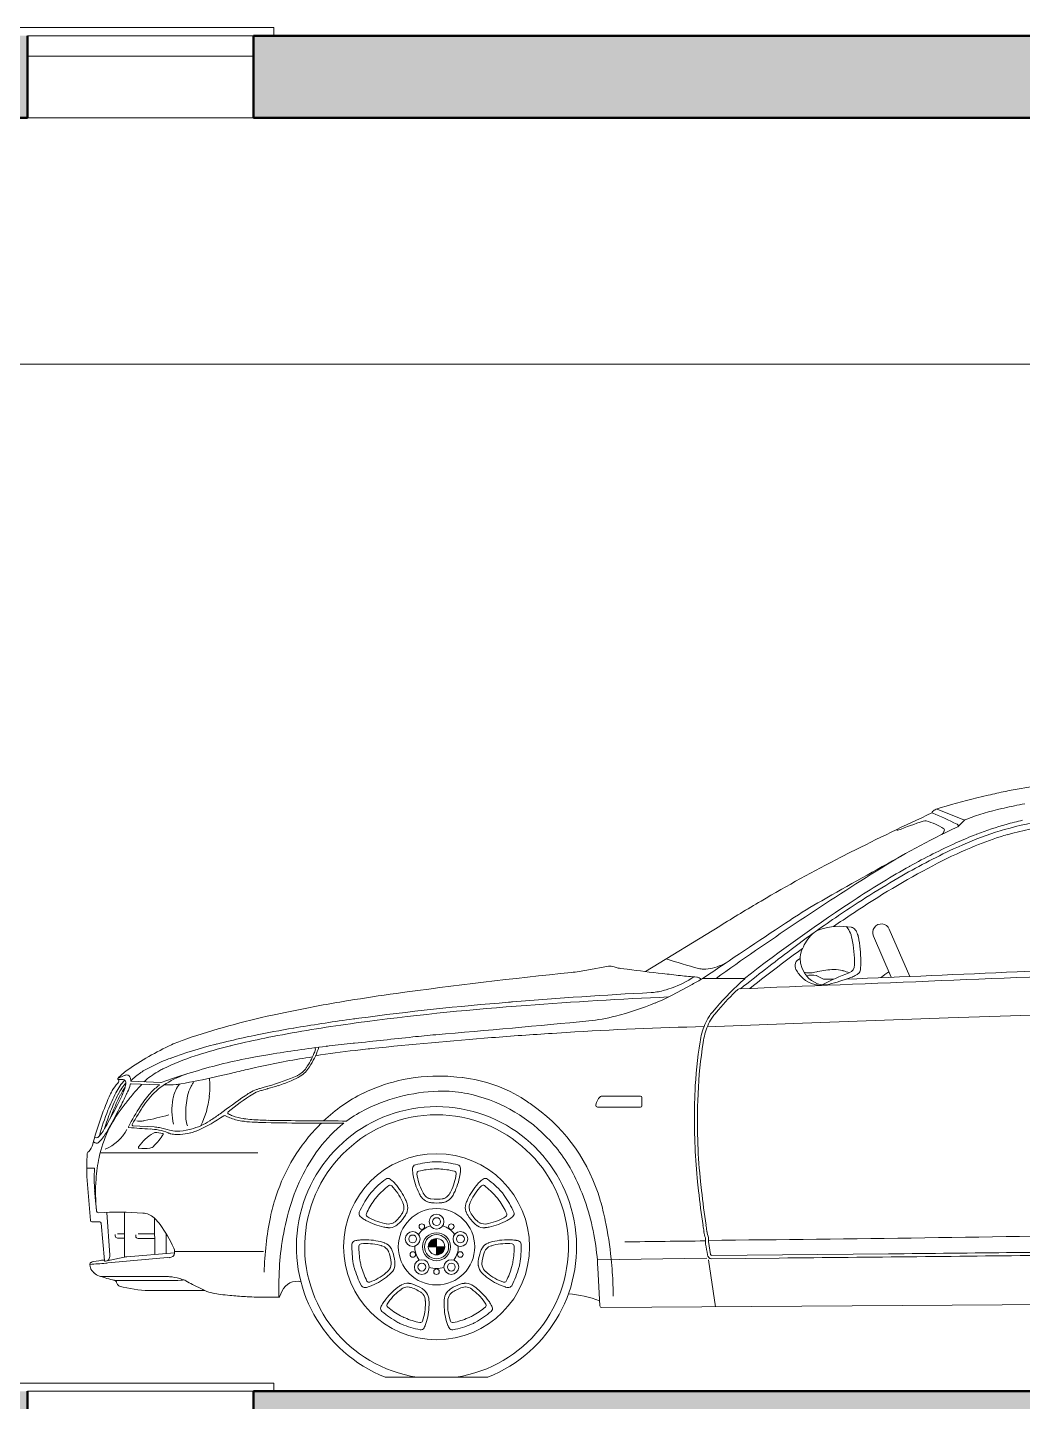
# Model space of a CAD drawing. Header units: millimetres. Extents: x 1135 to 1350, y 205 to 283.
# Drawn here: x 1211.404 to 1213.827, y 213.575 to 216.92 of the extents above; entities that cross this region are included whole.
import ezdxf

# ---------------------------------------------------------------- set-up
doc = ezdxf.new("R2010")
doc.units = ezdxf.units.MM
doc.header["$LTSCALE"] = 10
for name, color, linetype, lineweight in [('CARROS', 252, 'Continuous', 13), ('HACHT', 90, 'Continuous', 9), ('PAREDES 2', 50, 'Continuous', 50), ('pn 02', 16, 'Continuous', 20)]:
    doc.layers.add(name, color=color, linetype=linetype, lineweight=lineweight)

# ---------------------------------------------------------------- blocks, each defined once
blk = doc.blocks.new('A$C22F757E9')
at = {"layer": 'CARROS'}
h = blk.add_hatch(color=256, dxfattribs=at)
edge = h.paths.add_edge_path()
edge.add_line((-115.9632, 1228.8035), (-115.945, 1228.8035))
edge.add_line((-115.945, 1228.8035), (-115.945, 1228.8217))
edge.add_ellipse((-115.945, 1228.8035), major_axis=(-0.0129, 0.0129), ratio=1, start_angle=-45, end_angle=45)
edge = h.paths.add_edge_path()
edge.add_line((-115.9267, 1228.8035), (-115.945, 1228.8035))
edge.add_line((-115.945, 1228.8035), (-115.945, 1228.7852))
edge.add_ellipse((-115.945, 1228.8035), major_axis=(0.0129, 0.0129), ratio=1, start_angle=225, end_angle=315)
for p, q in [((-114.6015, 1229.9028), (-114.6293, 1229.8961)), ((-114.7386, 1229.8601), (-114.7386, 1229.8596)), ((-114.7372, 1229.8629), (-114.7376, 1229.8625)), ((-114.7263, 1229.8691), (-114.6596, 1229.8416)), ((-114.563, 1229.8715), (-114.5684, 1229.8702)), ((-114.676, 1229.8256), (-114.6794, 1229.8242)), ((-114.6741, 1229.8279), (-114.6738, 1229.8269)), ((-114.6625, 1229.839), (-114.6736, 1229.8272)), ((-114.7102, 1229.8125), (-114.7096, 1229.8135)), ((-114.6291, 1229.8078), (-114.6301, 1229.8075)), ((-114.9368, 1229.7638), (-114.9606, 1229.7517)), ((-114.6743, 1229.7773), (-114.6777, 1229.7757)), ((-114.6422, 1229.7757), (-114.6442, 1229.7748)), ((-114.7925, 1229.7299), (-114.7934, 1229.7294)), ((-114.9658, 1229.6099), (-114.967, 1229.6091)), ((-114.93, 1229.6159), (-114.9316, 1229.6148)), ((-115.2553, 1229.5843), (-115.436, 1229.4733)), ((-114.9437, 1229.5785), (-114.9471, 1229.5829)), ((-114.8377, 1229.4598), (-114.8809, 1229.5596)), ((-114.8426, 1229.5767), (-114.7927, 1229.4617)), ((-115.054, 1229.529), (-115.0567, 1229.5225)), ((-115.2515, 1229.4893), (-115.2391, 1229.4954)), ((-115.058, 1229.4916), (-115.058, 1229.4914)), ((-115.5791, 1229.4765), (-115.5264, 1229.4862)), ((-115.4968, 1229.4811), (-115.4805, 1229.479)), ((-115.3034, 1229.4565), (-115.3011, 1229.4544)), ((-115.2971, 1229.4568), (-115.2281, 1229.4568)), ((-115.2281, 1229.4568), (-115.1952, 1229.4568)), ((-115.1952, 1229.4568), (-115.1951, 1229.4568)), ((-115.0696, 1229.4781), (-115.0697, 1229.4783)), ((-115.0187, 1229.473), (-115.0238, 1229.4718)), ((-115.0187, 1229.4633), (-115.0024, 1229.4551)), ((-114.9547, 1229.4754), (-114.956, 1229.4757)), ((-114.9256, 1229.4637), (-114.9241, 1229.4645)), ((-114.9178, 1229.4688), (-114.9179, 1229.4687)), ((-114.913, 1229.4773), (-114.9129, 1229.4778)), ((-115.3715, 1229.4338), (-115.3816, 1229.4303)), ((-115.3223, 1229.4423), (-115.373, 1229.4154)), ((-115.0004, 1229.4546), (-114.9779, 1229.4546)), ((-116.1645, 1229.4018), (-116.1589, 1229.4027)), ((-113.8037, 1229.3907), (-114.6992, 1229.3606)), ((-116.3136, 1229.3741), (-116.2934, 1229.3782)), ((-116.1339, 1229.3598), (-116.1405, 1229.3589)), ((-115.2642, 1229.3854), (-115.2733, 1229.3746)), ((-115.2584, 1229.3803), (-115.2675, 1229.3695)), ((-116.2851, 1229.337), (-116.2929, 1229.3357)), ((-116.1133, 1229.3519), (-116.1357, 1229.349)), ((-115.6291, 1229.3251), (-115.6633, 1229.3229)), ((-115.2987, 1229.3238), (-115.2989, 1229.3231)), ((-115.2913, 1229.3218), (-115.2915, 1229.3211)), ((-115.2856, 1229.339), (-115.0536, 1229.3479)), ((-116.4798, 1229.2971), (-116.4844, 1229.2959)), ((-116.4199, 1229.299), (-116.4411, 1229.294)), ((-116.2402, 1229.2851), (-116.2402, 1229.2882)), ((-116.5937, 1229.2622), (-116.598, 1229.2606)), ((-116.5271, 1229.2699), (-116.5324, 1229.2682)), ((-116.351, 1229.2716), (-116.3857, 1229.2656)), ((-116.1114, 1229.285), (-116.1433, 1229.2815)), ((-116.6958, 1229.221), (-116.6959, 1229.2211)), ((-116.6651, 1229.2273), (-116.6657, 1229.2269)), ((-116.6213, 1229.2311), (-116.6238, 1229.2296)), ((-116.5504, 1229.225), (-116.5785, 1229.2162)), ((-116.5415, 1229.2278), (-116.5504, 1229.225)), ((-116.3787, 1229.2412), (-116.3741, 1229.2422)), ((-116.2847, 1229.2199), (-116.2833, 1229.2207)), ((-116.2618, 1229.2395), (-116.2597, 1229.2428)), ((-116.2544, 1229.2415), (-116.2509, 1229.2474)), ((-116.7056, 1229.2201), (-116.7208, 1229.2132)), ((-116.7083, 1229.2105), (-116.72, 1229.2105)), ((-116.719, 1229.2065), (-116.719, 1229.2086)), ((-116.7042, 1229.1882), (-116.7039, 1229.1891)), ((-116.6915, 1229.2171), (-116.6916, 1229.2172)), ((-116.6891, 1229.2073), (-116.6904, 1229.2138)), ((-116.6885, 1229.2002), (-116.6202, 1229.1977)), ((-116.6162, 1229.2034), (-116.6881, 1229.2064)), ((-116.5428, 1229.194), (-116.5435, 1229.1926)), ((-116.4832, 1229.217), (-116.4766, 1229.2186)), ((-116.3713, 1229.1841), (-116.3563, 1229.1882)), ((-116.299, 1229.2074), (-116.2974, 1229.208)), ((-115.8822, 1229.2152), (-115.8952, 1229.2167)), ((-116.735, 1229.183), (-116.7346, 1229.1836)), ((-116.7259, 1229.1784), (-116.7261, 1229.1781)), ((-116.7197, 1229.1752), (-116.7199, 1229.1749)), ((-116.715, 1229.1728), (-116.7152, 1229.1724)), ((-116.6988, 1229.1776), (-116.6975, 1229.1805)), ((-116.6405, 1229.1788), (-116.6418, 1229.1775)), ((-116.5868, 1229.1631), (-116.5868, 1229.163)), ((-116.4975, 1229.1763), (-116.4983, 1229.1692)), ((-116.4011, 1229.1778), (-116.4, 1229.1785)), ((-116.3832, 1229.1863), (-116.3821, 1229.1866)), ((-116.1231, 1229.1775), (-116.1235, 1229.1773)), ((-115.8694, 1229.1762), (-115.8699, 1229.1763)), ((-115.5443, 1229.17), (-115.4482, 1229.17)), ((-115.4448, 1229.1665), (-115.4448, 1229.1468)), ((-115.3158, 1229.1741), (-115.3166, 1229.1432)), ((-115.3081, 1229.1761), (-115.3087, 1229.1583)), ((-116.7104, 1229.142), (-116.7059, 1229.1478)), ((-116.5557, 1229.1257), (-116.5557, 1229.1224)), ((-116.4585, 1229.1223), (-116.4573, 1229.1217)), ((-116.4513, 1229.1267), (-116.452, 1229.1271)), ((-115.7042, 1229.1425), (-115.7171, 1229.1519)), ((-115.4482, 1229.1433), (-115.5528, 1229.1433)), ((-116.7532, 1229.0914), (-116.7474, 1229.1019)), ((-116.6843, 1229.0979), (-116.6327, 1229.0952)), ((-116.6646, 1229.109), (-116.6639, 1229.1091)), ((-116.6213, 1229.0876), (-116.6206, 1229.0875)), ((-116.5466, 1229.0887), (-116.5431, 1229.0897)), ((-116.4971, 1229.1102), (-116.4952, 1229.1114)), ((-116.4154, 1229.109), (-116.4137, 1229.1088)), ((-116.4139, 1229.1152), (-116.4142, 1229.1153)), ((-116.3753, 1229.1061), (-116.3731, 1229.1061)), ((-116.3511, 1229.1112), (-116.3546, 1229.1113)), ((-116.2718, 1229.1045), (-116.1705, 1229.1045)), ((-116.2254, 1229.1045), (-116.2271, 1229.1029)), ((-116.7805, 1229.0585), (-116.7761, 1229.0561)), ((-116.7772, 1229.0706), (-116.7746, 1229.0691)), ((-116.7712, 1229.0557), (-116.771, 1229.0558)), ((-116.762, 1229.078), (-116.7616, 1229.0786)), ((-116.7556, 1229.0713), (-116.7551, 1229.072)), ((-116.5959, 1229.0796), (-116.5957, 1229.0796)), ((-116.5444, 1229.0807), (-116.5437, 1229.0809)), ((-116.531, 1229.0849), (-116.5305, 1229.0851)), ((-115.6755, 1229.0689), (-115.6785, 1229.0719)), ((-116.7942, 1229.0336), (-116.7919, 1229.0357)), ((-116.7666, 1229.0209), (-116.7664, 1229.0218)), ((-116.764, 1229.0319), (-116.3803, 1229.0319)), ((-116.779, 1228.9948), (-116.7969, 1228.9948)), ((-116.7876, 1228.8673), (-116.7962, 1228.9745)), ((-115.3094, 1228.9612), (-115.307, 1228.9397)), ((-115.3021, 1228.9621), (-115.2997, 1228.9405)), ((-116.773, 1228.8925), (-116.7762, 1228.9237)), ((-116.3357, 1228.9273), (-116.3364, 1228.925)), ((-116.748, 1228.8871), (-116.7409, 1228.7828)), ((-116.7046, 1228.8874), (-116.7046, 1228.7786)), ((-116.3046, 1228.8912), (-116.3053, 1228.8887)), ((-115.5462, 1228.9159), (-115.5465, 1228.9169)), ((-116.7653, 1228.8641), (-116.7842, 1228.8641)), ((-116.7538, 1228.7703), (-116.762, 1228.861)), ((-116.6317, 1228.8729), (-116.6306, 1228.7848)), ((-116.6311, 1228.8723), (-116.6317, 1228.8729)), ((-116.7272, 1228.8333), (-116.7272, 1228.8302)), ((-116.7223, 1228.8349), (-116.7046, 1228.8349)), ((-116.7216, 1228.8245), (-116.7046, 1228.8245)), ((-116.6773, 1228.8328), (-116.6773, 1228.8293)), ((-116.6717, 1228.8236), (-116.6311, 1228.8236)), ((-116.6713, 1228.8349), (-116.6312, 1228.8349)), ((-116.603, 1228.8347), (-116.603, 1228.7869)), ((-115.945, 1228.7852), (-115.945, 1228.8217)), ((-115.2939, 1228.8409), (-115.2937, 1228.8398)), ((-115.2866, 1228.8422), (-115.2864, 1228.841)), ((-116.5828, 1228.7886), (-116.6992, 1228.7793)), ((-116.5827, 1228.7917), (-116.3667, 1228.7917)), ((-115.9267, 1228.8035), (-115.9632, 1228.8035)), ((-115.2904, 1228.818), (-115.2904, 1228.817)), ((-115.2828, 1228.8161), (-115.2777, 1228.7849)), ((-115.2743, 1228.7821), (-114.8447, 1228.7862)), ((-116.789, 1228.761), (-116.789, 1228.7606)), ((-116.7862, 1228.765), (-116.7866, 1228.7648)), ((-116.7053, 1228.7784), (-116.7511, 1228.7683)), ((-116.7455, 1228.7641), (-116.5909, 1228.7782)), ((-116.595, 1228.7764), (-116.5875, 1228.7796)), ((-115.5535, 1228.7719), (-115.287, 1228.7754)), ((-115.5471, 1228.6596), (-115.5522, 1228.7523)), ((-115.5198, 1228.7736), (-115.5198, 1228.7743)), ((-115.283, 1228.7786), (-115.2828, 1228.7783)), ((-115.2826, 1228.7716), (-115.266, 1228.6573)), ((-115.1103, 1228.776), (-115.2765, 1228.7744)), ((-116.7796, 1228.7403), (-116.7789, 1228.7397)), ((-116.6153, 1228.7314), (-116.7636, 1228.7314)), ((-116.7214, 1228.7211), (-116.5963, 1228.7211)), ((-116.5954, 1228.7305), (-116.5974, 1228.7307)), ((-116.5608, 1228.7228), (-116.5642, 1228.7241)), ((-116.6335, 1228.6968), (-116.509, 1228.6968)), ((-116.5142, 1228.6992), (-116.5391, 1228.7116)), ((-116.4895, 1228.6905), (-116.4891, 1228.6904)), ((-116.329, 1228.6977), (-116.329, 1228.6806)), ((-116.3275, 1228.6818), (-116.321, 1228.6959)), ((-116.4102, 1228.682), (-116.4062, 1228.6818)), ((-116.3597, 1228.6805), (-116.3296, 1228.6805)), ((-113.431, 1228.6703), (-115.5426, 1228.6553)), ((-116.0697, 1228.486), (-115.8202, 1228.486))]:
    blk.add_line(p, q, dxfattribs=at)
for points in [[(-115.94, 1229.0103, 0.028399), (-115.9499, 1229.0103, 0.049879), (-115.9966, 1229.0029, 0.323135), (-116.0033, 1228.9948, 0.031599), (-116.0033, 1228.9893), (-116.0033, 1228.988, 0.028493), (-116.002, 1228.9778, 0.072055), (-115.9874, 1228.9336, 0.031687), (-115.9824, 1228.9249), (-115.9819, 1228.9243, 0.162544), (-115.9673, 1228.913), (-115.9666, 1228.9127, 0.052962), (-115.9574, 1228.9106, 0.062265), (-115.9325, 1228.9106, 0.052962), (-115.9233, 1228.9127), (-115.9226, 1228.913, 0.162544), (-115.908, 1228.9243), (-115.9076, 1228.9249, 0.031687), (-115.9025, 1228.9336, 0.072055), (-115.8879, 1228.9778, 0.028493), (-115.8867, 1228.988), (-115.8866, 1228.9893, 0.031599), (-115.8866, 1228.9948, 0.323135), (-115.8933, 1229.0029, 0.049879)], [(-116.1036, 1228.9363, 0.028399), (-116.1097, 1228.9286, 0.049879), (-116.1331, 1228.8874, 0.323135), (-116.1309, 1228.8771, 0.031599), (-116.1266, 1228.8737), (-116.1256, 1228.8729, 0.028493), (-116.1169, 1228.8675, 0.072055), (-116.0731, 1228.8514, 0.031687), (-116.0633, 1228.85), (-116.0625, 1228.8499, 0.162544), (-116.0445, 1228.8543), (-116.0439, 1228.8546, 0.052962), (-116.0364, 1228.8605, 0.062265), (-116.0209, 1228.88, 0.052962), (-116.0169, 1228.8885), (-116.0166, 1228.8892, 0.162544), (-116.0164, 1228.9077), (-116.0166, 1228.9084, 0.031687), (-116.0202, 1228.9177, 0.072055), (-116.0457, 1228.9568, 0.028493), (-116.0529, 1228.9641), (-116.0538, 1228.9649, 0.031599), (-116.0582, 1228.9684, 0.323135), (-116.0687, 1228.9682, 0.049879)], [(-115.7802, 1228.9286, 0.028399), (-115.7863, 1228.9363, 0.049879), (-115.8212, 1228.9682, 0.323135), (-115.8318, 1228.9684, 0.031599), (-115.8361, 1228.9649), (-115.837, 1228.9641, 0.028493), (-115.8442, 1228.9568, 0.072055), (-115.8697, 1228.9177, 0.031687), (-115.8733, 1228.9084), (-115.8736, 1228.9077, 0.162544), (-115.8733, 1228.8892), (-115.873, 1228.8885, 0.052962), (-115.869, 1228.88, 0.062265), (-115.8535, 1228.8605, 0.052962), (-115.846, 1228.8546), (-115.8454, 1228.8543, 0.162544), (-115.8275, 1228.8499), (-115.8267, 1228.85, 0.031687), (-115.8168, 1228.8514, 0.072055), (-115.7731, 1228.8675, 0.028493), (-115.7643, 1228.8729), (-115.7633, 1228.8737, 0.031599), (-115.759, 1228.8771, 0.323135), (-115.7568, 1228.8874, 0.049879)], [(-116.1477, 1228.7622, 0.028399), (-116.1455, 1228.7526, 0.049879), (-116.1279, 1228.7087, 0.323135), (-116.1185, 1228.704, 0.031599), (-116.1131, 1228.7052), (-116.1119, 1228.7056, 0.028493), (-116.1022, 1228.709, 0.072055), (-116.0624, 1228.7332, 0.031687), (-116.0551, 1228.74), (-116.0545, 1228.7405, 0.162544), (-116.0467, 1228.7573), (-116.0467, 1228.758, 0.052962), (-116.0466, 1228.7675, 0.062265), (-116.0521, 1228.7917, 0.052962), (-116.0563, 1228.8003), (-116.0567, 1228.8009, 0.162544), (-116.071, 1228.8126), (-116.0717, 1228.8129, 0.031687), (-116.0812, 1228.8159, 0.072055), (-116.1276, 1228.8203, 0.028493), (-116.1378, 1228.8192), (-116.1391, 1228.819, 0.031599), (-116.1445, 1228.8178, 0.323135), (-116.1509, 1228.8094, 0.049879)], [(-115.7444, 1228.7526, 0.028399), (-115.7422, 1228.7622, 0.049879), (-115.739, 1228.8094, 0.323135), (-115.7454, 1228.8178, 0.031599), (-115.7508, 1228.819), (-115.7521, 1228.8192, 0.028493), (-115.7623, 1228.8203, 0.072055), (-115.8087, 1228.8159, 0.031687), (-115.8182, 1228.8129), (-115.8189, 1228.8126, 0.162544), (-115.8332, 1228.8009), (-115.8336, 1228.8003, 0.052962), (-115.8378, 1228.7917, 0.062265), (-115.8433, 1228.7675, 0.052962), (-115.8433, 1228.758), (-115.8432, 1228.7573, 0.162544), (-115.8354, 1228.7405), (-115.8349, 1228.74, 0.031687), (-115.8276, 1228.7332, 0.072055), (-115.7877, 1228.709, 0.028493), (-115.778, 1228.7056), (-115.7768, 1228.7052, 0.031599), (-115.7714, 1228.704, 0.323135), (-115.762, 1228.7087, 0.049879)], [(-116.0391, 1228.6193, 0.028399), (-116.0303, 1228.615, 0.049879), (-115.985, 1228.6013, 0.323135), (-115.9754, 1228.6058, 0.031599), (-115.973, 1228.6107), (-115.9725, 1228.6119, 0.028493), (-115.9692, 1228.6216, 0.072055), (-115.9632, 1228.6678, 0.031687), (-115.964, 1228.6778), (-115.9641, 1228.6786, 0.162544), (-115.9724, 1228.6951), (-115.9728, 1228.6956, 0.052962), (-115.9802, 1228.7016, 0.062265), (-116.0026, 1228.7124, 0.052962), (-116.0119, 1228.7144), (-116.0126, 1228.7145, 0.162544), (-116.0307, 1228.7106), (-116.0314, 1228.7102, 0.031687), (-116.0396, 1228.7047, 0.072055), (-116.072, 1228.6711, 0.028493), (-116.0775, 1228.6625), (-116.0782, 1228.6614, 0.031599), (-116.0806, 1228.6564, 0.323135), (-116.078, 1228.6462, 0.049879)], [(-115.8597, 1228.615, 0.028399), (-115.8508, 1228.6193, 0.049879), (-115.8119, 1228.6462, 0.323135), (-115.8094, 1228.6564, 0.031599), (-115.8118, 1228.6614), (-115.8124, 1228.6625, 0.028493), (-115.8179, 1228.6711, 0.072055), (-115.8503, 1228.7047, 0.031687), (-115.8585, 1228.7102), (-115.8592, 1228.7106, 0.162544), (-115.8773, 1228.7145), (-115.878, 1228.7144, 0.052962), (-115.8873, 1228.7124, 0.062265), (-115.9097, 1228.7016, 0.052962), (-115.9171, 1228.6956), (-115.9176, 1228.6951, 0.162544), (-115.9258, 1228.6786), (-115.926, 1228.6778, 0.031687), (-115.9267, 1228.6678, 0.072055), (-115.9207, 1228.6216, 0.028493), (-115.9174, 1228.6119), (-115.9169, 1228.6107, 0.031599), (-115.9145, 1228.6058, 0.323135), (-115.905, 1228.6013, 0.049879)]]:
    blk.add_lwpolyline(points, format="xyb", close=True, dxfattribs=at)
for points in [[(-115.929, 1228.9202, -0.073262), (-115.9585, 1228.9199, -0.083125), (-115.9656, 1228.9221), (-115.9659, 1228.9222, -0.163159), (-115.9775, 1228.9339, 0.004366), (-115.9778, 1228.9346), (-115.9795, 1228.9379, -0.090388), (-115.9927, 1228.9812, -0.373981), (-115.9886, 1228.9873, -0.054792), (-115.9509, 1228.9928, -0.017715), (-115.939, 1228.9928, -0.054792), (-115.9014, 1228.9873, -0.373981), (-115.8972, 1228.9812, -0.090388), (-115.9104, 1228.9379), (-115.9121, 1228.9346, 0.004366), (-115.9124, 1228.9339, -0.163159), (-115.9241, 1228.9222), (-115.9244, 1228.9221, -0.083125), (-115.9315, 1228.9199)], [(-116.0263, 1228.8888, -0.073262), (-116.0444, 1228.8655, -0.083125), (-116.0505, 1228.8613), (-116.0508, 1228.8612, -0.163159), (-116.0672, 1228.8594, 0.004366), (-116.068, 1228.8595), (-116.0717, 1228.8603, -0.090388), (-116.1137, 1228.877, -0.373981), (-116.1159, 1228.884, -0.054792), (-116.0967, 1228.9169, -0.017715), (-116.0893, 1228.9262, -0.054792), (-116.0615, 1228.9522, -0.373981), (-116.0542, 1228.9517, -0.090388), (-116.0285, 1228.9143), (-116.027, 1228.911, 0.004366), (-116.0267, 1228.9102, -0.163159), (-116.0248, 1228.8938), (-116.0248, 1228.8935, -0.083125), (-116.0276, 1228.8866)], [(-115.8437, 1228.8638, -0.073262), (-115.8624, 1228.8866, -0.083125), (-115.8651, 1228.8935), (-115.8651, 1228.8938, -0.163159), (-115.8632, 1228.9102, 0.004366), (-115.8629, 1228.911), (-115.8614, 1228.9143, -0.090388), (-115.8357, 1228.9517, -0.373981), (-115.8284, 1228.9522, -0.054792), (-115.8006, 1228.9262, -0.017715), (-115.7932, 1228.9169, -0.054792), (-115.774, 1228.884, -0.373981), (-115.7762, 1228.877, -0.090388), (-115.8183, 1228.8603), (-115.8219, 1228.8595, 0.004366), (-115.8227, 1228.8594, -0.163159), (-115.8391, 1228.8612), (-115.8394, 1228.8613, -0.083125), (-115.8455, 1228.8655)], [(-116.0624, 1228.793, -0.073262), (-116.0554, 1228.7644, -0.083125), (-116.056, 1228.757), (-116.0561, 1228.7567, -0.163159), (-116.0649, 1228.7427, 0.004366), (-116.0655, 1228.7422), (-116.0684, 1228.7398, -0.090388), (-116.1077, 1228.7173, -0.373981), (-116.1145, 1228.72, -0.054792), (-116.1283, 1228.7555, -0.017715), (-116.1309, 1228.7671, -0.054792), (-116.1339, 1228.805, -0.373981), (-116.1289, 1228.8105, -0.090388), (-116.0838, 1228.8073), (-116.0802, 1228.8063, 0.004366), (-116.0794, 1228.8061, -0.163159), (-116.0654, 1228.7974), (-116.0652, 1228.7971, -0.083125), (-116.0615, 1228.7907)], [(-115.8347, 1228.7619, -0.073262), (-115.8285, 1228.7907, -0.083125), (-115.8247, 1228.7971), (-115.8245, 1228.7974, -0.163159), (-115.8105, 1228.8061, 0.004366), (-115.8098, 1228.8063), (-115.8062, 1228.8073, -0.090388), (-115.761, 1228.8105, -0.373981), (-115.756, 1228.805, -0.054792), (-115.759, 1228.7671, -0.017715), (-115.7617, 1228.7555, -0.054792), (-115.7754, 1228.72, -0.373981), (-115.7823, 1228.7173, -0.090388), (-115.8216, 1228.7398), (-115.8244, 1228.7422, 0.004366), (-115.825, 1228.7427, -0.163159), (-115.8338, 1228.7567), (-115.8339, 1228.757, -0.083125), (-115.8345, 1228.7644)], [(-116.01, 1228.7052, -0.073262), (-115.9833, 1228.6927, -0.083125), (-115.9779, 1228.6877), (-115.9777, 1228.6874, -0.163159), (-115.9723, 1228.6718, 0.004366), (-115.9722, 1228.671), (-115.9721, 1228.6673, -0.090388), (-115.9791, 1228.6226, -0.373981), (-115.9855, 1228.6189, -0.054792), (-116.0218, 1228.6303, -0.017715), (-116.0325, 1228.6354, -0.054792), (-116.064, 1228.6567, -0.373981), (-116.0651, 1228.664, -0.090388), (-116.0345, 1228.6973), (-116.0315, 1228.6995, 0.004366), (-116.0309, 1228.7, -0.163159), (-116.0153, 1228.7055), (-116.015, 1228.7055, -0.083125), (-116.0076, 1228.7044)], [(-115.9087, 1228.6913, -0.073262), (-115.8823, 1228.7044, -0.083125), (-115.8749, 1228.7055), (-115.8746, 1228.7055, -0.163159), (-115.859, 1228.7, 0.004366), (-115.8584, 1228.6995), (-115.8555, 1228.6973, -0.090388), (-115.8248, 1228.664, -0.373981), (-115.8259, 1228.6567, -0.054792), (-115.8574, 1228.6354, -0.017715), (-115.8681, 1228.6303, -0.054792), (-115.9045, 1228.6189, -0.373981), (-115.9109, 1228.6226, -0.090388), (-115.9178, 1228.6673), (-115.9177, 1228.671, 0.004366), (-115.9177, 1228.6718, -0.163159), (-115.9123, 1228.6874), (-115.9121, 1228.6877, -0.083125), (-115.9066, 1228.6927)]]:
    blk.add_lwpolyline(points, format="xyb", dxfattribs=at)
for centre, radius in [((-115.945, 1228.8035), 0.2265), ((-115.945, 1228.8035), 0.0931), ((-115.9807, 1228.8526), 0.00677), ((-115.945, 1228.8646), 0.018), ((-115.945, 1228.8646), 0.00963), ((-115.9092, 1228.8526), 0.00677), ((-116.0031, 1228.8224), 0.018), ((-116.0031, 1228.8224), 0.00963), ((-115.945, 1228.8035), 0.0341), ((-115.945, 1228.8035), 0.0295), ((-115.945, 1228.8035), 0.02), ((-115.8868, 1228.8224), 0.018), ((-115.8868, 1228.8224), 0.00963), ((-116.0028, 1228.7847), 0.00677), ((-115.8872, 1228.7847), 0.00677), ((-115.9809, 1228.754), 0.018), ((-115.9809, 1228.754), 0.00963), ((-115.909, 1228.754), 0.018), ((-115.909, 1228.754), 0.00963), ((-115.945, 1228.7427), 0.00677)]:
    blk.add_circle(centre, radius, dxfattribs=at)
for radius, start, end in [(0.3411, 291.4472, 248.5528), (0.3211, 278.6159, 261.3841), (0.053, 106.2579, 145.7421), (0.053, 34.2579, 73.7421), (0.0183, 90, 180), (0.053, 178.2579, 217.7421), (0.0183, 270, 0), (0.053, 322.2579, 1.7421), (0.053, 250.2579, 289.7421)]:
    blk.add_arc((-115.945, 1228.8035), radius, start, end, dxfattribs=at)
for centre, major_axis, start_param, end_param in [((-114.2242, 1228.1758), (0, 1.7692), 0.149318, 0.193693), ((-114.3108, 1228.5261), (0, 1.4077), 0.231718, 0.305685), ((-114.3433, 1228.7922), (0, 1.1411), 0.193693, 0.231718), ((-112.3457, 1224.501), (0, 5.8833), 0.425561, 0.463424), ((-114.7353, 1229.8601), (0, 0.00342), 0.781916, 1.570796), ((-114.9808, 1229.2245), (0, 0.681), -0.468973, -0.369211), ((-114.7214, 1229.8467), (0, 0.0228), 0.305685, 0.781916), ((-114.4158, 1229.1822), (0, 0.7052), 0.221404, 0.3497), ((-114.3161, 1228.7582), (0, 1.1411), 0.175851, 0.221404), ((-114.2281, 1228.5515), (0, 1.3122), 0.090512, 0.260903), ((-113.9133, 1228.1381), (0, 1.8568), 0.432291, 0.553116), ((-114.397, 1228.7083), (0, 1.1899), 0.314715, 0.370528), ((-114.7557, 1229.8268), (0, 0.0137), -0.24656, 0.314715), ((-114.7872, 1229.6997), (0, 0.1447), -0.574008, -0.24656), ((-114.6769, 1229.8178), (0, 0.00685), 0.375385, 0.432291), ((-114.6806, 1229.8258), (0, 0.00685), -1.259538, -0.468973), ((-114.6784, 1229.8319), (0, 0.00685), 3.516977, 3.95154), ((-114.6462, 1229.8233), (0, 0.0228), 0.3497, 0.809947), ((-114.308, 1228.939), (0, 0.928), 0.276643, 0.358845), ((-114.3735, 1229.173), (0, 0.6847), 0.21595, 0.276643), ((-114.2254, 1228.5694), (0, 1.2817), 0.084975, 0.264181), ((-114.8227, 1229.8207), (0, 0.00342), 2.183101, 3.512121), ((-114.7238, 1229.8205), (0, 0.016), 3.596388, 4.189324), ((-114.7116, 1229.8184), (0, 0.00342), 4.667383, 5.709177), ((-114.7186, 1229.8187), (0, 0.0105), 4.189324, 4.667383), ((-114.3142, 1228.9527), (0, 0.9129), 0.358845, 0.417336), ((-114.3141, 1228.9658), (0, 0.89), 0.31283, 0.423211), ((-114.3318, 1229.0234), (0, 0.8155), 0.303931, 0.396581), ((-114.4456, 1229.3783), (0, 0.4565), 0.260903, 0.31283), ((-114.4377, 1229.3661), (0, 0.4565), 0.264181, 0.303931), ((-106.041, 1213.4278), (0, 18.597), 0.499073, 0.511356), ((-114.0313, 1228.3191), (0, 1.5976), 0.423211, 0.518785), ((-114.0921, 1228.4441), (0, 1.4692), 0.417336, 0.505068), ((-114.1665, 1228.617), (0, 1.2553), 0.396581, 0.478729), ((-113.4529, 1226.6893), (0, 3.4234), 0.463424, 0.528805), ((-113.7278, 1227.7589), (0, 2.222), 0.478729, 0.581369), ((-113.7054, 1227.7321), (0, 2.2823), 0.505068, 0.570944), ((-110.7877, 1222.9996), (0, 7.8957), 0.553116, 0.613206), ((-113.5032, 1227.3802), (0, 2.6787), 0.518785, 0.587427), ((-111.3461, 1223.0295), (0, 7.6622), 0.528805, 0.544337), ((-112.7032, 1226.1484), (0, 4.1644), 0.570944, 0.652732), ((-114.3469, 1228.4517), (0, 1.3694), 0.511356, 0.576538), ((-100.9173, 1207.4883), (0, 26.3747), 0.576538, 0.585751), ((-113.4965, 1227.3674), (0, 2.6931), 0.587427, 0.61203), ((-112.9559, 1226.563), (0, 3.6517), 0.581369, 0.597082), ((-114.8618, 1229.5681), (0, 0.0213), -1.156148, 1.985445), ((-113.4965, 1227.3674), (0, 2.6931), 0.615142, 0.640365), ((-114.9533, 1229.4855), (0, 0.1111), 0.783284, 1.167828), ((-114.9972, 1229.5302), (0, 0.0479), 0.314757, 0.783284), ((-114.9628, 1229.423), (0, 0.1607), -0.180926, 0.314757), ((-114.983, 1229.5479), (0, 0.0502), -1.272831, -0.917278), ((-115.0217, 1229.5359), (0, 0.0913), -1.361844, -1.272831), ((-114.9363, 1229.5698), (0, 0.0114), -0.594286, -0.180926), ((-114.9434, 1229.5592), (0, 0.0242), -1.1156, -0.594286), ((-114.9621, 1229.5492), (0, 0.0456), -1.382127, -1.100546), ((-115.2731, 1229.4889), (0, 0.3671), -1.545183, -1.382127), ((-111.2385, 1224.2915), (0, 6.5289), 0.640365, 0.664457), ((-112.9559, 1226.563), (0, 3.6517), 0.622536, 0.640358), ((-115.036, 1229.5135), (0, 0.0228), 1.167828, 1.257945), ((-115.2379, 1229.4894), (0, 0.3156), -1.57042, -1.361844), ((-114.7261, 1231.6769), (0, 2.2737), 2.842554, 2.879385), ((-115.295, 1229.5812), (0, 0.102), 3.140625, 3.59011), ((-109.6407, 1222.0469), (0, 9.2835), 0.640358, 0.650894), ((-115.0536, 1229.4873), (0, 0.0187), 0.345821, 2.076435), ((-115.0111, 1229.5053), (0, 0.0494), 1.257945, 1.743534), ((-114.9563, 1229.515), (0, 0.1059), 1.743534, 1.793986), ((-114.9937, 1229.5062), (0, 0.0669), 1.793986, 2.770578), ((-114.9472, 1229.4895), (0, 0.0205), 3.499034, 4.712765), ((-115.024, 1229.4954), (0, 0.1141), 4.557738, 4.738002), ((-113.0834, 1195.7491), (0, 33.7555), 0.027067, 0.043546), ((-114.4284, 1217.3457), (0, 12.1852), 0.099149, 0.134942), ((-115.6635, 1229.9481), (0, 0.4793), 3.240741, 3.321289), ((-115.5215, 1229.4593), (0, 0.0274), -0.33487, 0.179696), ((-115.4684, 1229.6142), (0, 0.1366), 2.806723, 2.844179), ((-115.4881, 1229.549), (0, 0.0685), 2.844179, 3.012488), ((-114.9015, 1234.0056), (0, 4.5646), 3.012488, 3.031695), ((-106.9367, 1307.2706), (0, 78.2743), 3.031695, 3.032268), ((-115.4474, 1229.6579), (0, 0.2369), 3.472814, 3.72753), ((-115.2281, 1230.5979), (0, 1.1411), 3.032268, 3.0674), ((-115.531, 1229.8466), (0, 0.4565), 3.624238, 3.688582), ((-115.3124, 1229.4463), (0, 0.0137), -0.730952, -0.074193), ((-115.2951, 1229.5249), (0, 0.0456), 2.879385, 3.140625), ((-115.531, 1229.8466), (0, 0.4565), 3.688582, 3.727344), ((-114.7702, 1228.9523), (0, 0.6625), 0.708024, 0.858348), ((-92.5138, 659.1104), (0, 570.7859), 0.038616, 0.040368), ((-115.1951, 1229.4561), (0, 0.000685), 3.849617, 6.283185), ((-115.0007, 1229.5167), (0, 0.0799), 2.072713, 2.41339), ((-114.9972, 1229.5205), (0, 0.0851), 2.40522, 2.408915), ((-115.0082, 1229.5082), (0, 0.0685), 2.413854, 3.392695), ((-115.037, 1229.5316), (0, 0.0613), 2.919101, 3.361429), ((-115.0311, 1229.4104), (0, 0.0546), -0.212349, 0.246971), ((-115.0208, 1229.4593), (0, 0.00456), -0.46329, -0.212349), ((-115.0677, 1229.6957), (0, 0.2282), 3.361429, 3.370931), ((-114.9745, 1229.2902), (0, 0.1882), 0.01461, 0.229338), ((-114.7001, 1228.8181), (0, 0.6962), 0.357441, 0.462722), ((-115.0004, 1229.4592), (0, 0.00456), 2.678303, 3.141593), ((-115.1551, 1230.0897), (0, 0.6688), 3.394848, 3.480886), ((-114.976, 1229.3985), (0, 0.0799), -0.257664, 0.01461), ((-114.9809, 1229.3747), (0, 0.1041), -0.409253, -0.257664), ((-121.0002, 1380.161), (0, 150.8313), 3.182332, 3.185139), ((-114.9583, 1229.5236), (0, 0.0685), 3.480886, 3.647271), ((-114.9459, 1229.5044), (0, 0.0456), 3.647271, 3.81764), ((-114.9264, 1229.4795), (0, 0.0138), 3.81764, 4.557738), ((-114.7608, 1229.3297), (0, 0.1657), 0.529751, 0.678186), ((-114.7976, 1217.2273), (0, 12.2115), 0.051925, 0.080059), ((-115.4272, 1229.5248), (0, 0.1027), 3.193518, 3.248022), ((-115.4349, 1229.5978), (0, 0.176), 3.248022, 3.428022), ((-115.4145, 1229.5274), (0, 0.1027), 3.428022, 3.472814), ((-114.7702, 1228.9523), (0, 0.6548), 0.752883, 0.858348), ((-115.2082, 1229.4267), (0, 0.00456), 0.040368, 0.752883), ((-115.0013, 1229.4864), (0, 0.0456), 2.770578, 3.394848), ((-115.5829, 1225.7651), (0, 3.6843), 0.160897, 0.196991), ((-115.4385, 1224.8971), (0, 4.5646), 0.134942, 0.160897), ((-115.1996, 1222.1446), (0, 7.2772), 0.079611, 0.130687), ((-115.2086, 1222.1213), (0, 7.2888), 0.072218, 0.126317), ((-117.558, 1252.1495), (0, 22.8229), 3.221204, 3.221652), ((-114.9261, 1218.4363), (0, 10.9849), 0.042012, 0.074048), ((-115.6816, 1230.0695), (0, 0.726), 3.384756, 3.527414), ((-115.5817, 1229.8197), (0, 0.4565), 3.527414, 3.624238), ((-115.902, 1227.3058), (0, 2.1101), 0.21435, 0.319567), ((-115.9615, 1227.5835), (0, 1.8258), 0.196991, 0.21435), ((-115.5367, 1224.7501), (0, 4.6494), 0.13368, 0.164122), ((-115.8475, 1227.0961), (0, 2.2823), 0.130687, 0.13368), ((-115.6177, 1229.8078), (0, 0.4565), 3.238938, 3.384756), ((-115.1676, 1229.2889), (0, 0.1376), 0.995308, 1.314242), ((-115.1676, 1229.2889), (0, 0.1298), 0.995308, 1.314242), ((-115.1994, 1229.3099), (0, 0.0991), 0.858348, 0.995308), ((-115.1994, 1229.3099), (0, 0.0913), 0.858348, 0.995308), ((-112.0985, 1149.5632), (0, 79.841), 0.033067, 0.037576), ((-115.7948, 1226.3039), (0, 3.0737), 0.165338, 0.197662), ((-115.6755, 1225.7616), (0, 3.6177), 0.13486, 0.188597), ((-116.2562, 1229.1105), (0, 0.2282), 0.164122, 0.165338), ((-115.8524, 1227.0849), (0, 2.2823), 0.126317, 0.13486), ((-117.8746, 1253.2657), (0, 24.0259), 3.223137, 3.238938), ((-115.1138, 1220.2108), (0, 9.1292), 0.061135, 0.077581), ((-115.0929, 1220.4325), (0, 8.9092), 0.022851, 0.061135), ((-115.0849, 1229.2661), (0, 0.2246), 1.314242, 1.40892), ((-115.0849, 1229.2661), (0, 0.2168), 1.314242, 1.40892), ((-116.299, 1228.6413), (0, 0.7175), 0.424832, 0.600622), ((-116.2236, 1228.2269), (0, 1.1013), 0.242811, 0.348104), ((-116.4421, 1228.9624), (0, 0.3652), 0.319567, 0.424832), ((-116.1667, 1228.1152), (0, 1.2113), 0.239787, 0.306823), ((-115.9392, 1227.0817), (0, 2.2823), 0.213524, 0.242811), ((-116.2899, 1228.6267), (0, 0.6847), 0.225979, 0.239787), ((-115.9536, 1227.2402), (0, 2.1125), 0.188597, 0.225979), ((-116.0583, 1227.6393), (0, 1.7117), 0.197662, 0.213524), ((-115.8952, 1226.5246), (0, 2.7856), 0.11645, 0.166849), ((-116.4431, 1229.3655), (0, 0.2281), 4.168133, 4.371624), ((-116.1095, 1228.3847), (0, 0.9129), 0.107621, 0.11645), ((-137.1747, 1426.2872), (0, 198.1412), 3.249214, 3.249515), ((-116.075, 1228.618), (0, 0.6847), 0.103377, 0.107923), ((-120.4304, 1271.229), (0, 42.155), 3.24497, 3.248396), ((-114.8535, 1216.8129), (0, 12.5374), 0.077581, 0.10143), ((-115.7634, 1227.0449), (0, 2.2823), 0.081544, 0.106804), ((-114.3004, 1229.1361), (0, 1.0314), 1.40892, 1.527911), ((-114.3004, 1229.1361), (0, 1.0236), 1.40892, 1.531203), ((-116.4554, 1228.8726), (0, 0.4141), 0.364311, 0.50496), ((-116.358, 1228.7058), (0, 0.5897), 0.306065, 0.451527), ((-116.5366, 1229.0889), (0, 0.1826), 0.348104, 0.364311), ((-116.167, 1227.9912), (0, 1.2936), 0.185733, 0.298199), ((-116.8041, 1230.1385), (0, 0.9129), 3.447657, 3.448415), ((-116.2363, 1228.3654), (0, 0.9129), 0.166849, 0.185733), ((-116.0074, 1227.5679), (0, 1.7152), 0.142267, 0.218769), ((-116.4332, 1229.3575), (0, 0.2101), 4.135162, 4.325725), ((-116.2581, 1229.2851), (0, 0.0183), 4.325725, 4.712389), ((-115.9014, 1227.0467), (0, 2.2483), 0.10941, 0.153309), ((-116.0132, 1228.3776), (0, 0.9129), 0.10143, 0.10941), ((-116.6308, 1229.1329), (0, 0.1217), 0.600622, 0.850551), ((-116.6938, 1229.1935), (0, 0.0292), 0.339908, 0.424047), ((-116.6996, 1229.2103), (0, 0.0114), -0.333796, 0.339908), ((-116.6982, 1229.214), (0, 0.00743), -1.121633, -0.333796), ((-116.5713, 1229.0841), (0, 0.172), 0.59113, 0.769563), ((-116.5712, 1229.0852), (0, 0.1712), 0.50496, 0.59113), ((-116.5283, 1229.0592), (0, 0.1961), 0.517052, 0.731613), ((-116.5379, 1229.0823), (0, 0.1712), 0.451527, 0.517052), ((-116.4819, 1228.9991), (0, 0.2364), 0.298199, 0.549681), ((-114.228, 1219.2051), (0, 10.2703), 0.221018, 0.224106), ((-117.7084, 1234.9275), (0, 5.8441), 3.362611, 3.369829), ((-115.7443, 1226.3449), (0, 2.967), 0.218769, 0.228237), ((-116.3089, 1229.2726), (0, 0.0581), 3.606387, 4.091939), ((-116.3121, 1229.277), (0, 0.0685), 3.693391, 4.168133), ((-116.2788, 1229.2508), (0, 0.0205), 4.091939, 4.135162), ((-116.6651, 1229.1436), (0, 0.0811), 0.7756, 1.055727), ((-116.6095, 1229.1178), (0, 0.1328), 0.81175, 1.096911), ((-116.7197, 1229.2121), (0, 0.0016), 0.850551, 2.707892), ((-116.7258, 1229.2065), (0, 0.00685), 3.917193, 4.712389), ((-116.7213, 1229.2086), (0, 0.00228), 4.712389, 5.849485), ((-116.6095, 1229.1178), (0, 0.1258), 0.837967, 1.096911), ((-116.6095, 1229.1178), (0, 0.1203), 0.910703, 1.096911), ((-116.8531, 1229.2402), (0, 0.1598), 4.280387, 4.381241), ((-116.7083, 1229.2037), (0, 0.00685), -1.562399, 0), ((-116.7447, 1229.2033), (0, 0.0438), 4.381241, 4.720786), ((-116.8121, 1229.2345), (0, 0.1283), 4.278183, 4.428612), ((-116.7037, 1229.2111), (0, 0.0137), -1.373228, -1.121633), ((-116.6886, 1229.1979), (0, 0.00228), -0.035325, 1.287019), ((-116.688, 1229.2075), (0, 0.00114), 1.768364, 3.100954), ((-116.3075, 1228.8495), (0, 0.5021), 0.808285, 0.880294), ((-116.2342, 1228.7784), (0, 0.605), 0.801459, 0.808285), ((-116.507, 1229.0434), (0, 0.1854), 0.650345, 0.934854), ((-116.5532, 1229.0974), (0, 0.1203), 0.597978, 0.828235), ((-116.6202, 1229.1973), (0, 0.000456), 3.73957, 6.24786), ((-116.5155, 1229.0547), (0, 0.1712), 0.549681, 0.650345), ((-116.6161, 1229.2045), (0, 0.00114), 3.100954, 3.494644), ((-116.368, 1228.5212), (0, 0.7271), 0.298199, 0.353052), ((-116.6003, 1229.4555), (0, 0.2579), 3.110583, 3.225896), ((-116.5182, 1229.154), (0, 0.07), 0.865711, 1.358651), ((-116.5902, 1229.3349), (0, 0.1369), 3.225896, 3.311934), ((-116.838, 1230.7966), (0, 1.6201), 3.311934, 3.365699), ((-116.4635, 1229.1509), (0, 0.0913), 1.096797, 1.350043), ((-116.441, 1229.1411), (0, 0.116), 0.979375, 1.096797), ((-116.6468, 1229.1912), (0, 0.1525), -1.496875, -1.423013), ((-116.6315, 1229.1923), (0, 0.1369), 4.594968, 4.786311), ((-116.3402, 1229.0565), (0, 0.1369), 0.254797, 0.316347), ((-116.5547, 1229.8927), (0, 0.7271), 3.396389, 3.504383), ((-116.2407, 1228.7471), (0, 0.4565), 0.258772, 0.259974), ((-116.4879, 1229.6951), (0, 0.5242), 3.400365, 3.450505), ((-116.4676, 1229.6305), (0, 0.4565), 3.450505, 3.525951), ((-116.3603, 1229.3729), (0, 0.1712), 3.504383, 3.606387), ((-116.3494, 1229.3384), (0, 0.1406), 3.525951, 3.693391), ((-115.9475, 1228.8073), (0, 0.4108), 0.231011, 0.448855), ((-115.9397, 1228.7739), (0, 0.4452), -0.034529, 0.231011), ((-115.9386, 1228.8082), (0, 0.4108), -0.107397, -0.034529), ((-115.9198, 1228.8606), (0, 0.3567), -0.56906, -0.107397), ((-116.0951, 1228.8746), (0, 0.7196), 1.149917, 1.320033), ((-116.2859, 1228.949), (0, 0.5021), 1.096911, 1.189547), ((-116.5882, 1229.0987), (0, 0.1712), 1.055727, 1.149917), ((-116.2859, 1228.949), (0, 0.4951), 1.096911, 1.189547), ((-116.2859, 1228.949), (0, 0.4896), 1.096911, 1.189547), ((-117.1673, 1229.3872), (0, 0.5109), 4.224357, 4.280387), ((-117.2178, 1229.4166), (0, 0.5785), 4.214795, 4.283007), ((-115.8261, 1228.4458), (0, 1.1359), 0.880294, 0.904527), ((-116.3316, 1229.0048), (0, 0.4108), 1.13659, 1.141414), ((-116.4595, 1229.0077), (0, 0.2511), 0.828235, 0.989215), ((-116.4493, 1229.1352), (0, 0.1423), 1.374007, 1.808847), ((-116.223, 1229.0895), (0, 0.3765), 1.358651, 1.374007), ((-116.3688, 1229.1294), (0, 0.1897), 1.350043, 1.590004), ((-116.7139, 1229.195), (0, 0.2204), 4.258762, 4.594968), ((-114.0844, 1225.7871), (0, 4.1267), 0.609355, 0.627739), ((-116.0712, 1228.6574), (0, 0.6119), 0.561992, 0.684212), ((-116.3084, 1229.0213), (0, 0.1826), 0.541621, 0.609355), ((-116.3578, 1229.1073), (0, 0.0831), 0.316347, 0.541621), ((-116.3565, 1229.1172), (0, 0.0685), 0.276472, 0.561992), ((-116.3122, 1228.9588), (0, 0.2332), 0.259974, 0.276472), ((-115.9578, 1228.8281), (0, 0.3876), 0.448855, 0.756819), ((-115.9278, 1228.7421), (0, 0.4402), 0.002812, 0.445099), ((-115.9282, 1228.8856), (0, 0.2967), -0.200793, 0.002812), ((-115.9442, 1228.803), (0, 0.3808), -0.787065, -0.200793), ((-115.8941, 1228.9015), (0, 0.3081), -0.622326, -0.56906), ((-115.5093, 1229.1359), (0, 0.0504), 0.859086, 1.304934), ((-115.5443, 1229.1665), (0, 0.00342), 0, 0.859086), ((-115.4482, 1229.1665), (0, 0.00342), -1.570796, 0), ((-114.9786, 1229.1656), (0, 0.3423), 1.527911, 1.545934), ((-113.9287, 1229.1082), (0, 1.4017), 1.535075, 1.668544), ((-115.1733, 1229.1712), (0, 0.1369), 1.531203, 1.535075), ((-116.4792, 1228.9574), (0, 0.2986), 0.904527, 1.353414), ((-116.1949, 1228.9119), (0, 0.6017), 1.189547, 1.299324), ((-116.1949, 1228.9119), (0, 0.5946), 1.189547, 1.265267), ((-118.3559, 1230.0277), (0, 1.8768), 4.196535, 4.224357), ((-150.6778, 1247.8641), (0, 39.2272), 4.213437, 4.214795), ((-116.1949, 1228.9119), (0, 0.5892), 1.189547, 1.215666), ((-116.1897, 1228.8277), (0, 0.5788), 0.989215, 1.089411), ((-115.9925, 1228.6989), (0, 0.8109), 0.982304, 1.051545), ((-116.5635, 1229.0857), (0, 0.1141), 0.934854, 0.982304), ((-116.8246, 1229.9732), (0, 0.8796), 3.338067, 3.407293), ((-116.441, 1229.1246), (0, 0.1164), 1.590004, 1.659489), ((-116.6766, 1229.4391), (0, 0.3839), 3.5493, 3.74092), ((-116.71, 1229.4596), (0, 0.4108), 3.701024, 3.769331), ((-116.4607, 1229.1184), (0, 0.00456), -0.513223, 0.599327), ((-116.422, 1229.1853), (0, 0.073), 2.62837, 2.809822), ((-116.4506, 1229.1294), (0, 0.00274), 0.684212, 2.577912), ((-116.4273, 1229.1653), (0, 0.0456), 2.577912, 2.806441), ((-116.393, 1229.2653), (0, 0.1515), 2.806441, 2.999027), ((-115.9789, 1228.851), (0, 0.3195), 0.445099, 0.627488), ((-115.9485, 1228.7969), (0, 0.4254), -1.284844, -0.622326), ((-115.5528, 1229.1479), (0, 0.00456), 1.304934, 3.141593), ((-115.4482, 1229.1468), (0, 0.00342), 3.141593, 4.712389), ((-113.9287, 1229.1082), (0, 1.4091), 1.545934, 1.668544), ((-116.851, 1229.1477), (0, 0.1141), 4.062041, 4.196535), ((-116.9592, 1229.2138), (0, 0.2511), 4.112138, 4.213437), ((-116.7911, 1229.1392), (0, 0.1061), 3.528632, 4.222438), ((-116.6942, 1229.0951), (0, 0.00114), 1.089411, 3.038012), ((-116.6005, 1230.0094), (0, 0.9203), 3.038012, 3.0954), ((-116.6842, 1229.1002), (0, 0.00228), 1.051545, 3.091005), ((-116.6676, 1229.1302), (0, 0.0214), 2.791962, 3.28741), ((-116.6884, 1229.2785), (0, 0.1712), 3.28741, 3.338067), ((-116.6497, 1228.9305), (0, 0.1598), -0.181185, -0.046193), ((-116.6367, 1229.0154), (0, 0.0799), -0.21471, -0.050587), ((-116.639, 1228.9857), (0, 0.1035), -0.404812, -0.181185), ((-116.7172, 1228.6407), (0, 0.4634), -0.270632, -0.21471), ((-116.5771, 1229.1532), (0, 0.0685), 2.870961, 3.12334), ((-116.5762, 1229.2008), (0, 0.116), 3.12334, 3.403598), ((-116.5216, 1229.1173), (0, 0.0342), 1.659489, 1.677006), ((-116.4856, 1229.1212), (0, 0.071), 1.677006, 1.901876), ((-116.5548, 1229.1338), (0, 0.0456), 3.403598, 3.410424), ((-116.5886, 1229.2585), (0, 0.1751), 3.410424, 3.701024), ((-116.3947, 1229.2657), (0, 0.1581), 2.809822, 3.008379), ((-116.3755, 1229.3863), (0, 0.2739), 2.999027, 3.0706), ((-116.3779, 1229.3802), (0, 0.2739), 3.008379, 3.107669), ((-116.3377, 1229.9265), (0, 0.8155), 3.0706, 3.120576), ((-116.2847, 1232.1667), (0, 3.0619), 3.107669, 3.11156), ((-116.2718, 1232.528), (0, 3.4234), 3.11156, 3.141593), ((-116.3039, 1231.393), (0, 2.2823), 3.120576, 3.129847), ((-115.9263, 1228.7889), (0, 0.4379), 0.784187, 1.249358), ((-116.1144, 1247.7645), (0, 18.655), 3.129847, 3.138906), ((-115.9452, 1228.8081), (0, 0.4108), 0.770543, 0.784187), ((-115.9789, 1228.851), (0, 0.3195), 0.654137, 0.926722), ((-116.7732, 1229.0617), (0, 0.0063), 2.652008, 3.475149), ((-116.7725, 1229.0731), (0, 0.00456), 2.652008, 3.881227), ((-116.7747, 1229.0666), (0, 0.0114), 3.475149, 3.860966), ((-116.8105, 1229.1154), (0, 0.0618), 3.881227, 4.062041), ((-116.8134, 1229.1115), (0, 0.0711), 3.860966, 4.112138), ((-116.5649, 1228.9668), (0, 0.1338), 0.556913, 0.930443), ((-116.631, 1229.0745), (0, 0.00685), 0.000135, 0.556913), ((-116.7466, 1229.1646), (0, 0.1634), 3.924336, 4.146163), ((-116.6309, 1228.984), (0, 0.0974), -0.201326, 0.000135), ((-116.6121, 1229.0778), (0, 0.0016), 4.146163, 6.08186), ((-116.5832, 1229.1179), (0, 0.0403), 2.73678, 2.817081), ((-116.5799, 1229.1272), (0, 0.0502), 2.817081, 3.090018), ((-116.5753, 1229.2177), (0, 0.1408), 3.090018, 3.185176), ((-116.5747, 1229.2024), (0, 0.1255), 3.185176, 3.388838), ((-116.5721, 1229.1952), (0, 0.1179), 3.388838, 3.503106), ((-116.5623, 1229.1705), (0, 0.0913), 3.503106, 3.5493), ((-115.9303, 1228.8111), (0, 0.3652), -1.125639, -0.787065), ((-116.2376, 1228.9909), (0, 0.5677), 1.500798, 1.564634), ((-116.7911, 1229.0303), (0, 0.00456), 0.759316, 1.500798), ((-116.8167, 1229.0622), (0, 0.0365), 3.900909, 4.461626), ((-116.4153, 1228.9422), (0, 0.3652), 1.353414, 1.50027), ((-116.6687, 1229.0453), (0, 0.00228), 0.930443, 3.04673), ((-116.6586, 1229.1539), (0, 0.1113), 3.04673, 3.281808), ((-116.6458, 1229.0617), (0, 0.0183), 3.281808, 3.924336), ((-115.8676, 1228.7661), (0, 0.4609), 0.926722, 1.295832), ((-116.5721, 1228.993), (0, 0.2282), 1.564634, 1.651655), ((-116.779, 1228.9937), (0, 0.00114), 4.655588, 6.283185), ((-116.3592, 1228.9694), (0, 0.4256), 1.513995, 1.641266), ((-116.3488, 1228.9374), (0, 0.4329), 1.50027, 1.679737), ((-116.1017, 1228.7281), (0, 0.5579), -1.397505, -1.125639), ((-114.6317, 1229.0382), (0, 0.6922), 1.668544, 1.682277), ((-114.6317, 1229.0382), (0, 0.6847), 1.668544, 1.682277), ((-116.3111, 1228.9729), (0, 0.4746), 1.641266, 1.674709), ((-115.9311, 1228.788), (0, 0.4336), 1.249358, 1.366933), ((-113.0479, 1229.1963), (0, 2.3073), 1.682277, 1.719188), ((-113.0479, 1229.1963), (0, 2.2998), 1.682277, 1.719188), ((-116.7683, 1228.8908), (0, 0.00456), 1.679737, 3.192086), ((-116.7199, 1227.9194), (0, 0.9681), -0.062675, 0.050494), ((-115.721, 1228.7214), (0, 0.6162), 1.295832, 1.432876), ((-116.1394, 1228.7389), (0, 0.6276), -1.36472, -1.284844), ((-116.7842, 1228.8675), (0, 0.00342), 1.651655, 3.141593), ((-116.7653, 1228.8607), (0, 0.00342), -1.480056, 0), ((-116.663, 1228.84), (0, 0.0456), -0.730923, -0.062675), ((-116.6704, 1228.8316), (0, 0.057), -0.7599, -0.730923), ((-116.7085, 1228.7896), (0, 0.1141), -0.934499, -0.7599), ((-116.8775, 1228.6629), (0, 0.3273), -1.137402, -0.934499), ((-115.6031, 1228.7192), (0, 0.7736), 1.366933, 1.542282), ((-116.4238, 1228.6785), (0, 0.9225), -1.466743, -1.36472), ((-114.6217, 1228.9576), (0, 0.6922), 1.719188, 1.74009), ((-114.6217, 1228.9576), (0, 0.6847), 1.719188, 1.74009), ((-116.7216, 1228.8302), (0, 0.00571), 1.570796, 3.141593), ((-116.6717, 1228.8293), (0, 0.00571), 1.570796, 3.141593), ((-116.1559, 1228.7185), (0, 0.6138), -1.515588, -1.397505), ((-115.164, 1228.8623), (0, 0.1336), 1.74009, 1.855393), ((-115.2657, 1228.8189), (0, 0.0251), 1.41751, 1.609803), ((-115.2946, 1228.8235), (0, 0.00456), 4.559103, 4.996985), ((-115.164, 1228.8623), (0, 0.1261), 1.74009, 1.868965), ((-115.2657, 1228.8189), (0, 0.0176), 1.34633, 1.73609), ((-116.25, 1337.4574), (0, 108.6428), 3.150626, 3.160477), ((-115.287, 1228.8239), (0, 0.00456), 4.487923, 5.010557), ((-116.6053, 1228.7907), (0, 0.0229), 4.407894, 5.145783), ((-115.6445, 1228.7106), (0, 0.6946), 1.432876, 1.537961), ((-117.9242, 1440.9193), (0, 212.1184), 3.153256, 3.154196), ((-115.2342, 1228.8192), (0, 0.0571), 1.609803, 1.732831), ((-113.9129, 1229.0385), (0, 1.416), 1.732831, 1.751857), ((-117.3333, 1496.9091), (0, 268.1348), 3.151013, 3.153337), ((-116.7699, 1228.7592), (0, 0.0194), 1.499522, 1.904901), ((-116.7842, 1228.7606), (0, 0.00483), 0.523868, 1.499522), ((-116.8241, 1229.5146), (0, 0.7548), 3.188862, 3.241428), ((-116.7606, 1228.7625), (0, 0.0294), 1.904901, 2.428567), ((-116.7766, 1228.7483), (0, 0.0194), 0.182336, 0.523868), ((-116.7133, 1228.3997), (0, 0.3738), 0.110579, 0.182336), ((-116.7516, 1228.7705), (0, 0.00228), 1.661537, 3.355879), ((-116.7052, 1228.3094), (0, 0.4565), 0.08971, 0.099836), ((-116.7487, 1228.7747), (0, 0.00571), 3.355879, 4.077343), ((-116.7579, 1228.7816), (0, 0.0174), 4.077343, 4.44435), ((-116.758, 1228.7816), (0, 0.0174), 4.44435, 4.782106), ((-116.6957, 1228.7338), (0, 0.0456), 0.078076, 0.214286), ((-116.5902, 1228.7859), (0, 0.00685), 3.54616, 4.407894), ((-116.4143, 1228.6787), (0, 0.9129), -1.536106, -1.466743), ((-115.2741, 1228.7855), (0, 0.0114), 1.751857, 2.225595), ((-115.2735, 1228.7855), (0, 0.0119), 2.225595, 2.621141), ((-115.2765, 1228.7801), (0, 0.00571), 2.621141, 3.150694), ((-115.2744, 1228.7855), (0, 0.00342), 1.73609, 3.151013), ((-118.0302, 1554.4024), (0, 325.6399), 3.150694, 3.152782), ((-116.7539, 1228.7691), (0, 0.0388), 2.428567, 2.823069), ((-116.6282, 1229.1561), (0, 0.4463), 2.823069, 2.910008), ((-116.7214, 1228.7667), (0, 0.0456), 2.903285, 3.141593), ((-116.7307, 1228.715), (0, 0.00685), -1.408442, -0.231584), ((-116.6153, 1228.5032), (0, 0.2282), -0.079712, 0), ((-116.5963, 1229.1775), (0, 0.4565), 3.141593, 3.205079), ((-116.6063, 1228.5925), (0, 0.1385), -0.266358, -0.079712), ((-116.5911, 1228.649), (0, 0.0799), -0.348654, -0.266358), ((-116.6329, 1229.761), (0, 1.0411), 3.205079, 3.212735), ((-116.5723, 1228.6907), (0, 0.0342), -0.516859, -0.348654), ((-116.4063, 1228.9871), (0, 0.3068), 2.624733, 2.686603), ((-115.2573, 1228.6977), (0, 1.0878), 1.537961, 1.570796), ((-116.2843, 1228.6782), (0, 0.0412), -0.224115, 1.127571), ((-116.7151, 1228.7176), (0, 0.00913), 1.73315, 2.111318), ((-116.7105, 1228.7204), (0, 0.0147), 2.111318, 2.368731), ((-116.7143, 1228.7165), (0, 0.00913), 2.368731, 2.867875), ((-116.6394, 1228.9872), (0, 0.2903), 2.867875, 3.121068), ((-116.6335, 1229.2775), (0, 0.5807), 3.121068, 3.141593), ((-116.4698, 1228.7915), (0, 0.1027), 2.686603, 2.741875), ((-116.4657, 1228.8013), (0, 0.1134), 2.741875, 2.926399), ((-116.4507, 1228.8688), (0, 0.1826), 2.926399, 3.025183), ((-116.3317, 1229.9016), (0, 1.2224), 3.025183, 3.044528), ((-115.6509, 1228.3795), (0, 0.3108), -0.343438, -0.089136), ((-116.7141, 1228.6682), (0, 1.2174), -1.558331, -1.536106), ((-116.3612, 1229.5936), (0, 0.9129), 3.044528, 3.087078), ((-116.3597, 1229.5473), (0, 0.8668), 3.087078, 3.141593), ((-116.3296, 1228.6828), (0, 0.00228), 3.141593, 4.269164), ((-115.5426, 1228.6599), (0, 0.00456), 1.626005, 3.148578)]:
    blk.add_ellipse(centre, major_axis=major_axis, ratio=0.985222, start_param=start_param, end_param=end_param, dxfattribs=at)

msp = doc.modelspace()

# ---------------------------------------------------------------- hatches: boundary and pattern name
at = {"layer": 'HACHT'}
h = msp.add_hatch(color=256, dxfattribs=at)
h.paths.add_polyline_path([(1224.3412, 216.9), (1224.3412, 216.7), (1228.9934, 216.7), (1228.9934, 216.9)])
h.paths.add_polyline_path([(1216.9934, 216.9), (1216.9934, 216.7), (1217.1434, 216.7), (1222.9934, 216.7), (1222.9934, 216.9)])
h.paths.add_polyline_path([(1222.9934, 216.9), (1222.9934, 216.7), (1223.1434, 216.7), (1223.7912, 216.7), (1223.7912, 216.9)])
h.paths.add_polyline_path([(1222.9934, 213.6), (1222.9934, 213.4), (1223.7912, 213.4), (1223.7912, 213.6)])
h.paths.add_polyline_path([(1228.9934, 213.4), (1228.9934, 213.6), (1224.3412, 213.6), (1224.3412, 213.4)])
h.paths.add_polyline_path([(1228.9934, 210.1), (1228.9934, 210.3), (1222.9934, 210.3), (1222.9934, 210.1)])
h.paths.add_polyline_path([(1222.9934, 210.1), (1222.9934, 210.3), (1216.9934, 210.3), (1216.9934, 210.1)])
h.paths.add_polyline_path([(1216.9934, 210.1), (1216.9934, 210.3), (1210.9934, 210.3), (1210.9934, 210.1)])
h.paths.add_polyline_path([(1216.9934, 213.4), (1216.9934, 213.6), (1211.9544, 213.6), (1211.9544, 213.4)])
h.paths.add_polyline_path([(1222.9934, 213.4), (1222.9934, 213.6), (1216.9934, 213.6), (1216.9934, 213.4)])
h.paths.add_polyline_path([(1211.9544, 216.9), (1211.9544, 216.7), (1216.9934, 216.7), (1216.9934, 216.9)])
h.paths.add_polyline_path([(1211.1434, 216.7), (1211.4044, 216.7), (1211.4044, 216.9), (1210.9934, 216.9), (1210.9934, 216.7)])
h.paths.add_polyline_path([(1210.3972, 216.9), (1210.3972, 216.7), (1210.9934, 216.7), (1210.9934, 216.9)])
h.paths.add_polyline_path([(1210.3972, 213.6), (1210.3972, 213.4), (1210.9934, 213.4), (1210.9934, 213.6)])
h.paths.add_polyline_path([(1211.4044, 213.4), (1211.4044, 213.6), (1210.9934, 213.6), (1210.9934, 213.4)])

# ---------------------------------------------------------------- linework, layer by layer
for p, q in [((1211.3549, 216.92), (1212.0039, 216.92)), ((1211.4044, 216.9), (1211.9544, 216.9)), ((1212.0039, 216.92), (1212.0039, 216.9)), ((1211.4044, 216.85), (1211.9544, 216.85)), ((1211.4044, 216.7), (1211.9544, 216.7)), ((1211.3549, 213.62), (1212.0039, 213.62)), ((1212.0039, 213.62), (1212.0039, 213.6)), ((1211.4044, 213.6), (1211.9544, 213.6))]:
    msp.add_line(p, q, dxfattribs=at)
at = {"layer": 'PAREDES 2'}
for p, q in [((1211.4044, 216.9), (1211.4044, 216.7)), ((1211.9544, 216.9), (1211.9544, 216.7)), ((1211.9544, 216.9), (1223.7912, 216.9)), ((1210.3972, 216.7), (1211.4044, 216.7)), ((1211.9544, 216.7), (1223.7912, 216.7)), ((1211.4044, 213.6), (1211.4044, 213.4)), ((1211.9544, 213.6), (1211.9544, 213.4)), ((1211.9544, 213.6), (1223.7912, 213.6))]:
    msp.add_line(p, q, dxfattribs=at)
at = {"layer": 'pn 02'}
msp.add_line((1193.0684, 216.1), (1236.5023, 216.1), dxfattribs=at)

# ---------------------------------------------------------------- block references
at = {"layer": 'CARROS'}
msp.add_blockref('A$C22F757E9', (1328.3455, -1014.8517), dxfattribs=at)

doc.saveas('drawing.dxf')
